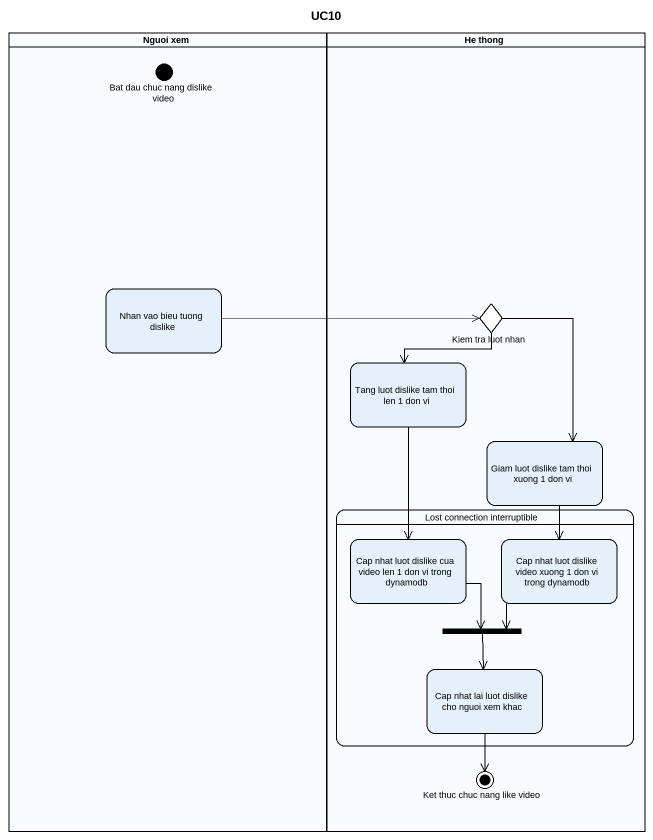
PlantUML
@startuml
title UC10
hide empty description
state "Nguoi xem" as Nguoi_xem <<partition>> {
  state "Bat dau chuc nang dislike video" as Bat_dau_chuc_nang_dislike <<start>>
  state "Nhan vao bieu tuong dislike" as Nhan_vao_bieu_tuong_dislike
}
state "He thong" as He_thong <<partition>> {
  state "Kiem tra luot nhan" as Kiem_tra_luot_nhan <<choice>>
  state "Tang luot dislike tam thoi len 1 don vi" as Tang_luot_dislike_tam_thoi
  state "Giam luot dislike tam thoi xuong 1 don vi" as Giam_luot_dislike_tam_thoi
  state "Lost connection interruptible" as Lost_connection {
    state "Cap nhat luot dislike cua video len 1 don vi trong dynamodb" as Cap_nhat_luot_dislike_cua
    state "Cap nhat luot dislike video xuong 1 don vi trong dynamodb" as Cap_nhat_luot_dislike_video
    state fork1 <<join>>
    state "Cap nhat lai luot dislike cho nguoi xem khac" as Cap_nhat_lai_luot_dislike
  }
  state "Ket thuc chuc nang like video" as Ket_thuc_chuc_nang_like <<end>>
}
Nhan_vao_bieu_tuong_dislike -right-> Kiem_tra_luot_nhan
Kiem_tra_luot_nhan --> Tang_luot_dislike_tam_thoi
Kiem_tra_luot_nhan --> Giam_luot_dislike_tam_thoi
Tang_luot_dislike_tam_thoi --> Cap_nhat_luot_dislike_cua
Giam_luot_dislike_tam_thoi --> Cap_nhat_luot_dislike_video
Cap_nhat_luot_dislike_cua --> fork1
Cap_nhat_luot_dislike_video --> fork1
fork1 --> Cap_nhat_lai_luot_dislike
Cap_nhat_lai_luot_dislike --> Ket_thuc_chuc_nang_like
@enduml
